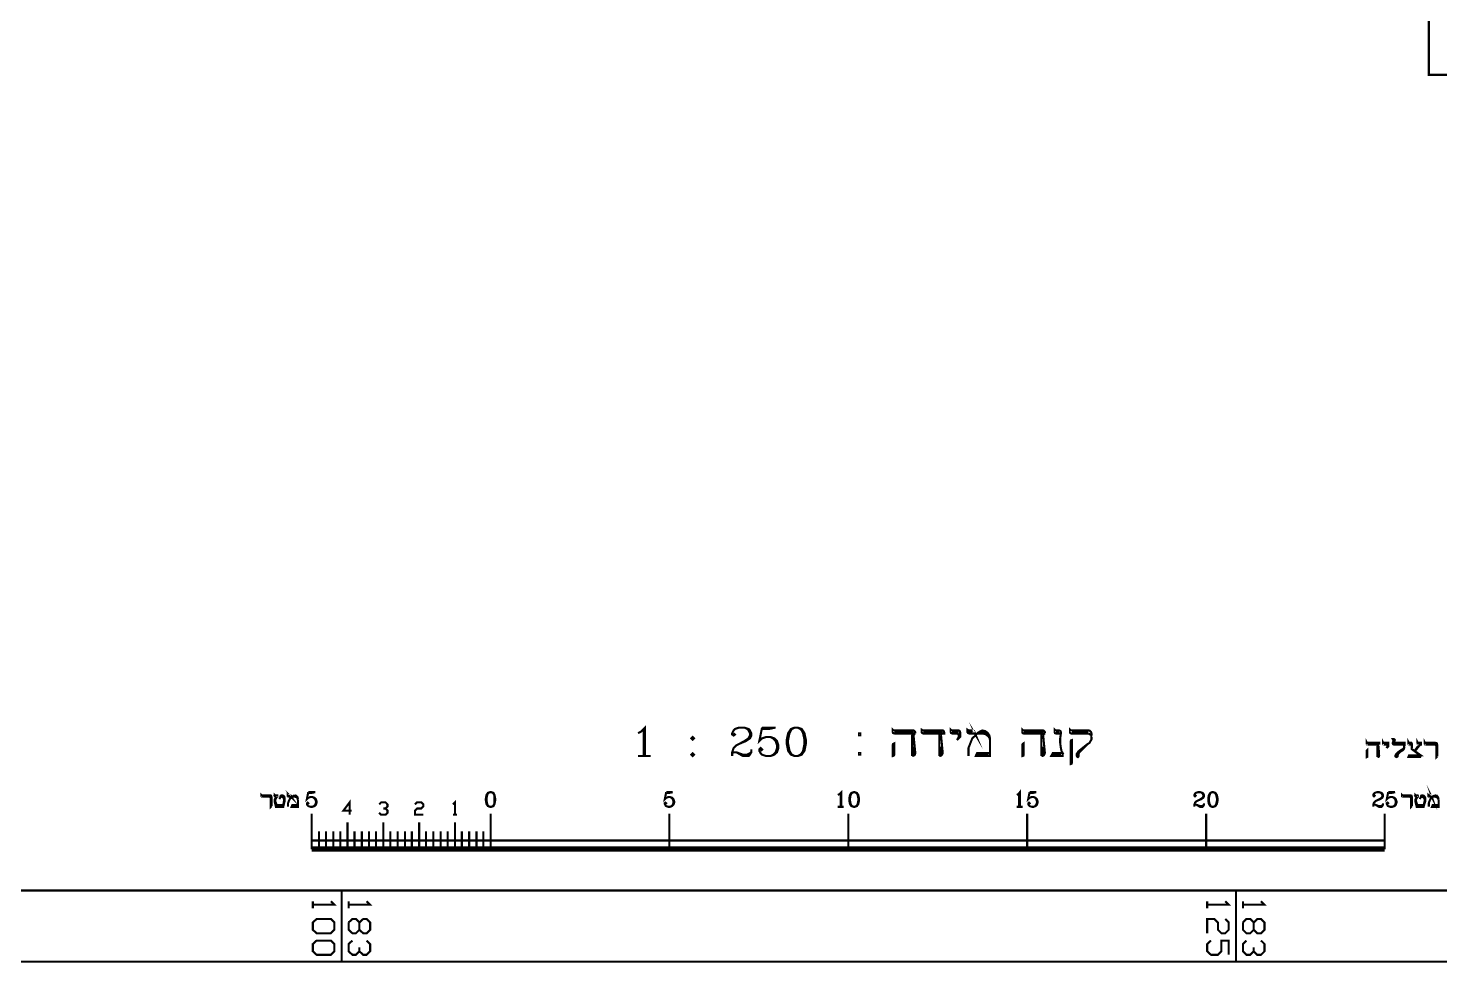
# Model space of a CAD drawing. Extents: x -6935 to 6681, y -4073 to 3778.
# Drawn here: x -902 to 3081, y -4073 to -1435 of the extents above; entities that cross this region are included whole.
import ezdxf

# ---------------------------------------------------------------- set-up
doc = ezdxf.new("R2010")
doc.units = 0
doc.header["$MEASUREMENT"] = 0

# ---------------------------------------------------------------- blocks, each defined once
blk = doc.blocks.new('Map')
at = {"color": 0, "const_width": 0.01}
for points in [[(17.923294, 0), (17.923294, 13.33501), (0, 13.33501), (0, 0), (17.923294, 0)], [(17.58166, 0.34169), (17.58166, 12.99331), (0.3433, 12.99331), (0.3433, 0.34169), (17.58166, 0.34169)], [(17.58166, 0.34169), (17.58166, 12.99331), (0.3433, 12.99331), (0.3433, 0.34169), (17.58166, 0.34169)], [(17.176657, 4.255), (17.176657, 8.61831), (11.75663, 8.61831), (11.75663, 4.255), (17.176657, 4.255)], [(9.58328, 1.08669), (9.5783, 1.095), (9.55166, 1.095), (9.54662, 1.09668), (9.5433, 1.10168), (9.5433, 1.11333), (9.5483, 1.11002), (9.56663, 1.11002), (9.57499, 1.10666), (9.5783, 1.09836), (9.58328, 1.08669)], [(8.22494, 1.07834), (8.21832, 1.07166), (8.22494, 1.065), (8.23162, 1.07166), (8.22494, 1.07834)], [(9.02995, 1.08669), (9.02995, 1.095), (9.02328, 1.095), (9.02328, 1.08669), (9.02995, 1.08669)], [(9.19331, 1.04834), (9.19331, 0.99333), (9.18995, 0.98833), (9.18496, 0.98665), (9.18496, 1.03998), (9.18664, 1.04502), (9.19331, 1.04834)], [(9.81333, 1.04834), (9.81333, 0.99333), (9.81164, 0.98833), (9.80664, 0.98665), (9.80664, 1.03998), (9.80827, 1.04502), (9.81333, 1.04834)], [(10.04498, 1.06337), (10.04498, 0.95502), (10.0433, 0.95004), (10.03831, 0.94834), (10.03831, 1.05501), (10.03999, 1.06169), (10.04498, 1.06337)], [(11.46164, 1.01665), (11.46164, 0.98334), (11.45828, 0.98166), (11.45828, 1.01166), (11.45996, 1.01502), (11.46164, 1.01665)], [(8.22494, 1), (8.21832, 0.99333), (8.22494, 0.98665), (8.23162, 0.99333), (8.22494, 1)], [(9.02995, 0.99333), (9.02995, 1.00168), (9.02328, 1.00168), (9.02328, 0.99333), (9.02995, 0.99333)], [(6.3017, 0.78836), (6.2983, 0.79166), (6.2866, 0.79166), (6.2849, 0.79334), (6.2833, 0.79502), (6.2833, 0.80002), (6.2849, 0.79834), (6.2933, 0.79834), (6.2983, 0.79666), (6.2983, 0.79334), (6.3017, 0.78836)], [(11.77166, 0.78836), (11.76998, 0.79166), (11.75831, 0.79166), (11.75495, 0.79334), (11.75495, 0.80002), (11.75663, 0.79834), (11.76498, 0.79834), (11.7683, 0.79666), (11.76998, 0.79334), (11.77166, 0.78836)], [(6.4033, 0.18837), (6.4216, 0.20502), (6.49, 0.20502), (6.5066, 0.18837), (6.5066, 0.15332), (6.49, 0.13666), (6.4216, 0.13666), (6.4033, 0.15332), (6.4033, 0.18837)], [(6.4033, 0.08501), (6.4216, 0.10168), (6.49, 0.10168), (6.5066, 0.08501), (6.5066, 0.05002), (6.49, 0.03332), (6.4216, 0.03332), (6.4033, 0.05002), (6.4033, 0.08501)]]:
    blk.add_lwpolyline(points, close=True, dxfattribs=at)
for points in [[(7.9633, 1.09668), (7.9766, 1.10336), (7.9966, 1.12332), (7.9966, 0.98665)], [(7.99, 1.1167), (7.99, 0.98665)], [(8.42162, 1.09668), (8.42828, 1.09001), (8.42162, 1.08501), (8.41499, 1.09001), (8.41499, 1.09668), (8.42162, 1.11002), (8.42828, 1.1167), (8.44831, 1.12332), (8.47331, 1.12332), (8.49328, 1.1167), (8.49995, 1.11002), (8.50663, 1.09668), (8.50663, 1.08501), (8.49995, 1.07166), (8.47999, 1.05832), (8.44831, 1.04502), (8.43496, 1.03836), (8.42162, 1.02501), (8.41499, 1.005), (8.41499, 0.98665)], [(8.47331, 1.12332), (8.4866, 1.1167), (8.49328, 1.11002), (8.49995, 1.09668), (8.49995, 1.08501), (8.49328, 1.07166), (8.47331, 1.05832), (8.44831, 1.04502)], [(8.55827, 1.12332), (8.54498, 1.05832), (8.55827, 1.07166), (8.5783, 1.07834), (8.59831, 1.07834), (8.61666, 1.07166), (8.62995, 1.05832), (8.63662, 1.03836), (8.63662, 1.02501), (8.62995, 1.005), (8.61666, 0.99333), (8.59831, 0.98665), (8.5783, 0.98665), (8.55827, 0.99333), (8.55166, 1), (8.54498, 1.01166), (8.54498, 1.01834), (8.55166, 1.02501), (8.55827, 1.01834), (8.55166, 1.01166)], [(8.55827, 1.12332), (8.62332, 1.12332)], [(8.55827, 1.1167), (8.59164, 1.1167), (8.62332, 1.12332)], [(8.59831, 1.07834), (8.6116, 1.07166), (8.62332, 1.05832), (8.62995, 1.03836), (8.62995, 1.02501), (8.62332, 1.005), (8.6116, 0.99333), (8.59831, 0.98665)], [(8.71496, 1.12332), (8.69662, 1.1167), (8.68327, 1.09668), (8.67666, 1.065), (8.67666, 1.04502), (8.68327, 1.01166), (8.69662, 0.99333), (8.71496, 0.98665), (8.72831, 0.98665), (8.74832, 0.99333), (8.76162, 1.01166), (8.7683, 1.04502), (8.7683, 1.065), (8.76162, 1.09668), (8.74832, 1.1167), (8.72831, 1.12332), (8.71496, 1.12332), (8.70162, 1.1167), (8.69662, 1.11002), (8.68995, 1.09668), (8.68327, 1.065), (8.68327, 1.04502), (8.68995, 1.01166), (8.69662, 1), (8.70162, 0.99333), (8.71496, 0.98665)], [(8.72831, 0.98665), (8.74166, 0.99333), (8.74832, 1), (8.75495, 1.01166), (8.76162, 1.04502), (8.76162, 1.065), (8.75495, 1.09668), (8.74832, 1.11002), (8.74166, 1.1167), (8.72831, 1.12332)], [(9.27827, 0.98665), (9.27827, 1.08669), (9.28164, 1.095), (9.19331, 1.095), (9.18664, 1.09668), (9.18496, 1.10168), (9.18496, 1.11333), (9.18833, 1.11002), (9.28495, 1.11002), (9.28999, 1.10666), (9.2933, 1.10168), (9.2933, 1.095)], [(9.28495, 1.10168), (9.19331, 1.10168)], [(9.28495, 1.08669), (9.2933, 1.00168), (9.29162, 0.99333), (9.28495, 0.98833), (9.27827, 0.98665)], [(9.28495, 1.08669), (9.28831, 1.09169), (9.2933, 1.095)], [(9.40832, 0.98665), (9.40832, 1.08669), (9.41331, 1.095), (9.33166, 1.095), (9.32662, 1.09668), (9.32331, 1.10168), (9.32331, 1.11333), (9.3283, 1.11002), (9.42498, 1.11002), (9.42996, 1.10666), (9.43164, 1.10168), (9.43164, 1.095), (9.42498, 1.095)], [(9.42498, 1.10168), (9.33166, 1.10168)], [(9.41662, 1.08669), (9.42498, 1.00168), (9.42162, 0.99333), (9.41662, 0.98833), (9.40832, 0.98665)], [(9.41662, 1.08669), (9.4183, 1.09169), (9.42498, 1.095)], [(9.49328, 1.095), (9.46995, 1.095), (9.46496, 1.09668), (9.46328, 1.10168), (9.46328, 1.11333), (9.46664, 1.11002), (9.50163, 1.11002), (9.50663, 1.10666), (9.50831, 1.10168), (9.50831, 1.07834), (9.49328, 1.06337)], [(9.50163, 1.10168), (9.46995, 1.10168)], [(9.49328, 1.095), (9.49995, 1.09169), (9.50163, 1.08669)], [(9.49328, 1.06337), (9.50163, 1.07834), (9.50163, 1.08669)], [(9.61328, 1.11002), (9.59332, 1.09836), (9.58996, 1.095), (9.58328, 1.08669), (9.56663, 1.07166), (9.55996, 1.05501), (9.5483, 1.02501), (9.5483, 0.98665)], [(9.56663, 1.10168), (9.5483, 1.10168)], [(9.61666, 1.095), (9.58996, 1.095)], [(9.60499, 1.10168), (9.63998, 1.095)], [(9.61328, 1.11002), (9.62831, 1.10666), (9.63998, 1.09836), (9.64828, 1.08669), (9.65164, 1.07166)], [(9.61666, 1.095), (9.62995, 1.09169), (9.6416, 1.08333), (9.64996, 1.07334), (9.65164, 1.06001)], [(9.89828, 0.98665), (9.89828, 1.08669), (9.90327, 1.095), (9.81333, 1.095), (9.80827, 1.09668), (9.80664, 1.10168), (9.80664, 1.11333), (9.80996, 1.11002), (9.90664, 1.11002), (9.91163, 1.10666), (9.91499, 1.10168), (9.91499, 1.095)], [(9.90664, 1.10168), (9.81333, 1.10168)], [(9.90664, 1.08669), (9.91499, 1.00168), (9.91163, 0.99333), (9.90664, 0.98833), (9.89828, 0.98665)], [(9.90664, 1.08669), (9.90832, 1.09169), (9.91499, 1.095)], [(9.99995, 0.99832), (9.99995, 0.98665), (9.94494, 0.98665), (9.9533, 1.00168), (9.99995, 1.00168), (9.99496, 1.01004), (9.99166, 1.02501), (9.98828, 1.04834), (9.98828, 1.07166), (9.99166, 1.095), (9.96832, 1.095), (9.96328, 1.09668), (9.96164, 1.10168), (9.96164, 1.11333), (9.96496, 1.11002), (9.9833, 1.11002), (9.98998, 1.10666), (9.99166, 1.10168), (9.99166, 1.095)], [(9.9833, 1.10168), (9.96832, 1.10168)], [(10.12332, 1.095), (10.04162, 1.095), (10.03663, 1.09668), (10.03495, 1.10168), (10.03495, 1.11333), (10.03831, 1.11002), (10.12332, 1.11002), (10.12995, 1.10834), (10.13662, 1.10168), (10.1383, 1.095), (10.1383, 1.08669)], [(10.12332, 1.10168), (10.04498, 1.10168)], [(10.11828, 1.04334), (10.07998, 1.005), (10.07662, 0.99832), (10.07662, 0.98665), (10.07499, 0.98334), (10.07331, 0.98166), (10.06994, 0.98334), (10.06831, 0.98665), (10.06831, 0.99832), (10.07331, 1.005), (10.07662, 1.01004), (10.11828, 1.04334), (10.12663, 1.04834), (10.12995, 1.0517), (10.1383, 1.06668), (10.1383, 1.07834)], [(10.12332, 1.095), (10.12995, 1.09169), (10.13662, 1.08669), (10.1383, 1.07834)], [(8.43496, 1.005), (8.46664, 0.98665), (8.49328, 0.98665), (8.49995, 0.99333), (8.50663, 1.005), (8.50663, 1.01834)], [(9.28495, 0.99333), (9.28495, 1.03168)], [(9.41662, 0.99333), (9.41662, 1.03168)], [(9.65164, 1.00168), (9.65164, 0.98665), (9.58328, 0.98665), (9.58996, 1.00168), (9.65164, 1.00168), (9.65164, 1.06001)], [(9.65164, 1.06337), (9.65164, 1.07166)], [(9.90664, 0.99333), (9.90664, 1.03168)], [(11.50999, 0.98166), (11.50999, 1.03836), (11.51162, 1.04166), (11.46164, 1.04166), (11.45996, 1.04334), (11.45828, 1.04666), (11.45828, 1.05333), (11.45996, 1.05002), (11.5183, 1.05002), (11.5183, 1.04166)], [(11.51498, 1.04666), (11.46164, 1.04666)], [(11.51498, 1.03836), (11.5183, 0.99001), (11.5166, 0.98334), (11.50999, 0.98166)], [(11.51498, 1.03836), (11.51498, 1.04166), (11.5183, 1.04166)], [(11.55328, 1.04166), (11.53999, 1.04166), (11.53831, 1.04334), (11.53663, 1.04666), (11.53663, 1.05333), (11.53831, 1.05002), (11.56164, 1.05002), (11.56164, 1.03337), (11.55328, 1.02501)], [(11.55827, 1.04666), (11.53999, 1.04666)], [(11.55328, 1.04166), (11.55664, 1.04166), (11.55827, 1.03836)], [(11.55328, 1.02501), (11.55827, 1.03337), (11.55827, 1.03836)], [(11.62995, 1.04166), (11.58828, 1.04166), (11.58496, 1.04334), (11.58328, 1.04666), (11.58328, 1.05002), (11.58828, 1.06337), (11.58496, 1.065), (11.58328, 1.06836), (11.58828, 1.06836), (11.59164, 1.06668), (11.59332, 1.06337), (11.58828, 1.05002), (11.63998, 1.05002), (11.63998, 1.035)], [(11.63662, 1.04666), (11.58828, 1.04666)], [(11.63998, 1.03168), (11.6383, 1.02501), (11.63662, 1.02002), (11.62995, 1.01334), (11.61828, 1.00668), (11.61666, 1.005), (11.60998, 0.99832), (11.6083, 0.99501), (11.60662, 0.98502), (11.60499, 0.98334), (11.60163, 0.98166), (11.59831, 0.98334), (11.59663, 0.98502), (11.59663, 0.99001), (11.59994, 0.99669), (11.60662, 1.00336), (11.62495, 1.01665), (11.62995, 1.01834), (11.63662, 1.02501), (11.6383, 1.02832), (11.6383, 1.03337)], [(11.62995, 1.04166), (11.63662, 1.03998), (11.6383, 1.03337)], [(11.71832, 0.99001), (11.71496, 0.98166), (11.65832, 0.98166), (11.66163, 0.99001), (11.71832, 0.99001), (11.68995, 1.01004), (11.71496, 1.04166), (11.71832, 1.04166), (11.71832, 1.04666)], [(11.70666, 1.04166), (11.70996, 1.04166), (11.68832, 1.01166), (11.67498, 1.02002), (11.6733, 1.04166), (11.66163, 1.04166), (11.65995, 1.04334), (11.65832, 1.04666), (11.65832, 1.05333), (11.65995, 1.05002), (11.6733, 1.05002), (11.67498, 1.04666), (11.67498, 1.02501)], [(11.67162, 1.04666), (11.66163, 1.04666)], [(11.71496, 0.99001), (11.67498, 1.02002)], [(11.71496, 1.05002), (11.7033, 1.05002), (11.70162, 1.05333), (11.70162, 1.04666)], [(11.70666, 1.04166), (11.7033, 1.04334), (11.70162, 1.04666)], [(11.70666, 1.04666), (11.71496, 1.04666)], [(11.71496, 1.05002), (11.71832, 1.05002), (11.71832, 1.04666)], [(11.78332, 1.04166), (11.73998, 1.04166), (11.73828, 1.04334), (11.7366, 1.04666), (11.7366, 1.05333), (11.73828, 1.05002), (11.78831, 1.05002), (11.79498, 1.04834), (11.79662, 1.04166), (11.79662, 0.98502)], [(11.7933, 1.04666), (11.73998, 1.04666)], [(11.78332, 1.04166), (11.78999, 1.03998), (11.7933, 1.03337)], [(11.79662, 0.98502), (11.7933, 0.98166), (11.7933, 1.03337)], [(7.9633, 0.98665), (8.0233, 0.98665)], [(8.41499, 1), (8.42162, 1.005), (8.43496, 1.005), (8.46664, 0.99333), (8.4866, 0.99333), (8.49995, 1), (8.50663, 1.005)], [(9.64498, 0.99333), (9.58996, 0.99333)], [(9.99166, 0.99333), (9.9533, 0.99333)], [(11.51498, 0.98502), (11.51498, 1.00668)], [(11.60163, 0.98502), (11.60662, 0.99832)], [(11.71496, 0.98502), (11.66163, 0.98502)], [(6.2483, 0.79166), (6.2499, 0.79666), (6.255, 0.79834), (6.2616, 0.79666), (6.2666, 0.79166), (6.2683, 0.785), (6.2683, 0.7717), (6.2616, 0.74333), (6.2266, 0.74333), (6.22, 0.77002), (6.22, 0.77669), (6.2249, 0.78668), (6.2249, 0.78998), (6.2233, 0.79166), (6.2216, 0.79334), (6.22, 0.79502), (6.22, 0.80002), (6.2216, 0.79834), (6.2333, 0.79834), (6.2333, 0.79166), (6.23, 0.79166), (6.2233, 0.77669), (6.2233, 0.77002), (6.23, 0.75168), (6.2616, 0.75168), (6.265, 0.7717), (6.265, 0.77832)], [(6.3816, 0.81337), (6.3749, 0.78), (6.3816, 0.78668), (6.3916, 0.78998), (6.4016, 0.78998), (6.4116, 0.78668), (6.4183, 0.78), (6.4216, 0.77002), (6.4216, 0.76334), (6.4183, 0.75336), (6.4116, 0.74669), (6.4016, 0.74333), (6.3916, 0.74333), (6.3816, 0.74669), (6.3783, 0.75), (6.3749, 0.75668), (6.3749, 0.76004), (6.3783, 0.76334), (6.3816, 0.76004), (6.3783, 0.75668)], [(6.3816, 0.81337), (6.415, 0.81337)], [(6.3816, 0.81001), (6.3983, 0.81001), (6.415, 0.81337)], [(7.2533, 0.81337), (7.2433, 0.81001), (7.2366, 0.80002), (7.2333, 0.78337), (7.2333, 0.77333), (7.2366, 0.75668), (7.2433, 0.74669), (7.2533, 0.74333), (7.26, 0.74333), (7.27, 0.74669), (7.275, 0.75668), (7.2783, 0.77333), (7.2783, 0.78337), (7.275, 0.80002), (7.27, 0.81001), (7.26, 0.81337), (7.2533, 0.81337), (7.2466, 0.81001), (7.2433, 0.80669), (7.24, 0.80002), (7.2366, 0.78337), (7.2366, 0.77333), (7.24, 0.75668), (7.2433, 0.75), (7.2466, 0.74669), (7.2533, 0.74333)], [(7.26, 0.74333), (7.2666, 0.74669), (7.27, 0.75), (7.2733, 0.75668), (7.275, 0.77333), (7.275, 0.78337), (7.2733, 0.80002), (7.27, 0.80669), (7.2666, 0.81001), (7.26, 0.81337)], [(8.09831, 0.81337), (8.09164, 0.78), (8.09831, 0.78668), (8.1083, 0.78998), (8.11666, 0.78998), (8.12663, 0.78668), (8.13331, 0.78), (8.13662, 0.77002), (8.13662, 0.76334), (8.13331, 0.75336), (8.12663, 0.74669), (8.11666, 0.74333), (8.1083, 0.74333), (8.09831, 0.74669), (8.09495, 0.75), (8.09164, 0.75668), (8.09164, 0.76004), (8.09495, 0.76334), (8.09831, 0.76004), (8.09495, 0.75668)], [(8.09831, 0.81337), (8.12995, 0.81337)], [(8.09831, 0.81001), (8.11328, 0.81001), (8.12995, 0.81337)], [(8.92162, 0.80002), (8.92828, 0.80333), (8.93833, 0.81337), (8.93833, 0.74333)], [(8.93496, 0.81001), (8.93496, 0.74333)], [(8.99664, 0.81337), (8.9866, 0.81001), (8.97999, 0.80002), (8.97663, 0.78337), (8.97663, 0.77333), (8.97999, 0.75668), (8.9866, 0.74669), (8.99664, 0.74333), (9.00331, 0.74333), (9.0133, 0.74669), (9.01998, 0.75668), (9.02328, 0.77333), (9.02328, 0.78337), (9.01998, 0.80002), (9.0133, 0.81001), (9.00331, 0.81337), (8.99664, 0.81337), (8.98998, 0.81001), (8.9866, 0.80669), (8.9833, 0.80002), (8.97999, 0.78337), (8.97999, 0.77333), (8.9833, 0.75668), (8.9866, 0.75), (8.98998, 0.74669), (8.99664, 0.74333)], [(9.00331, 0.74333), (9.00999, 0.74669), (9.0133, 0.75), (9.0166, 0.75668), (9.01998, 0.77333), (9.01998, 0.78337), (9.0166, 0.80002), (9.0133, 0.80669), (9.00999, 0.81001), (9.00331, 0.81337)], [(9.77995, 0.80002), (9.78663, 0.80333), (9.79498, 0.81337), (9.79498, 0.74333)], [(9.79162, 0.81001), (9.79162, 0.74333)], [(9.84164, 0.81337), (9.83496, 0.78), (9.84164, 0.78668), (9.85163, 0.78998), (9.8616, 0.78998), (9.86996, 0.78668), (9.87663, 0.78), (9.87995, 0.77002), (9.87995, 0.76334), (9.87663, 0.75336), (9.86996, 0.74669), (9.8616, 0.74333), (9.85163, 0.74333), (9.84164, 0.74669), (9.83828, 0.75), (9.83496, 0.75668), (9.83496, 0.76004), (9.83828, 0.76334), (9.84164, 0.76004), (9.83828, 0.75668)], [(9.84164, 0.81337), (9.87332, 0.81337)], [(9.84164, 0.81001), (9.8583, 0.81001), (9.87332, 0.81337)], [(10.63499, 0.80002), (10.6383, 0.79666), (10.63499, 0.79334), (10.63163, 0.79666), (10.63163, 0.80002), (10.63499, 0.80669), (10.6383, 0.81001), (10.64828, 0.81337), (10.66163, 0.81337), (10.67162, 0.81001), (10.67498, 0.80669), (10.67828, 0.80002), (10.67828, 0.79334), (10.67498, 0.78668), (10.66499, 0.78), (10.64828, 0.77333), (10.6416, 0.77002), (10.63499, 0.76334), (10.63163, 0.75336), (10.63163, 0.74333)], [(10.66163, 0.81337), (10.6683, 0.81001), (10.67162, 0.80669), (10.67498, 0.80002), (10.67498, 0.79334), (10.67162, 0.78668), (10.66163, 0.78), (10.64828, 0.77333)], [(10.71664, 0.81337), (10.70828, 0.81001), (10.70162, 0.80002), (10.69831, 0.78337), (10.69831, 0.77333), (10.70162, 0.75668), (10.70828, 0.74669), (10.71664, 0.74333), (10.72331, 0.74333), (10.7333, 0.74669), (10.73998, 0.75668), (10.74328, 0.77333), (10.74328, 0.78337), (10.73998, 0.80002), (10.7333, 0.81001), (10.72331, 0.81337), (10.71664, 0.81337), (10.70996, 0.81001), (10.70828, 0.80669), (10.70498, 0.80002), (10.70162, 0.78337), (10.70162, 0.77333), (10.70498, 0.75668), (10.70828, 0.75), (10.70996, 0.74669), (10.71664, 0.74333)], [(10.72331, 0.74333), (10.72999, 0.74669), (10.7333, 0.75), (10.7366, 0.75668), (10.73998, 0.77333), (10.73998, 0.78337), (10.7366, 0.80002), (10.7333, 0.80669), (10.72999, 0.81001), (10.72331, 0.81337)], [(11.49328, 0.80002), (11.49664, 0.79666), (11.49328, 0.79334), (11.48998, 0.79666), (11.48998, 0.80002), (11.49328, 0.80669), (11.49664, 0.81001), (11.50663, 0.81337), (11.51998, 0.81337), (11.52995, 0.81001), (11.53332, 0.80669), (11.53663, 0.80002), (11.53663, 0.79334), (11.53332, 0.78668), (11.52328, 0.78), (11.50663, 0.77333), (11.49995, 0.77002), (11.49328, 0.76334), (11.48998, 0.75336), (11.48998, 0.74333)], [(11.51998, 0.81337), (11.52664, 0.81001), (11.52995, 0.80669), (11.53332, 0.80002), (11.53332, 0.79334), (11.52995, 0.78668), (11.51998, 0.78), (11.50663, 0.77333)], [(11.56164, 0.81337), (11.55496, 0.78), (11.56164, 0.78668), (11.57162, 0.78998), (11.58166, 0.78998), (11.59164, 0.78668), (11.59831, 0.78), (11.60163, 0.77002), (11.60163, 0.76334), (11.59831, 0.75336), (11.59164, 0.74669), (11.58166, 0.74333), (11.57162, 0.74333), (11.56164, 0.74669), (11.55827, 0.75), (11.55496, 0.75668), (11.55496, 0.76004), (11.55827, 0.76334), (11.56164, 0.76004), (11.55827, 0.75668)], [(11.56164, 0.81337), (11.59495, 0.81337)], [(11.56164, 0.81001), (11.5783, 0.81001), (11.59495, 0.81337)], [(6.1949, 0.79166), (6.1599, 0.79166), (6.1583, 0.79334), (6.1566, 0.79502), (6.1566, 0.80002), (6.1583, 0.79834), (6.1983, 0.79834), (6.2033, 0.79666), (6.205, 0.79166), (6.205, 0.74669)], [(6.2016, 0.79502), (6.1599, 0.79502)], [(6.1949, 0.79166), (6.2, 0.78998), (6.2016, 0.785)], [(6.205, 0.74669), (6.2016, 0.74333), (6.2016, 0.785)], [(6.23, 0.79502), (6.2233, 0.79502), (6.2266, 0.79166)], [(6.2249, 0.76166), (6.2283, 0.74669), (6.26, 0.74669)], [(6.2433, 0.78), (6.2499, 0.79502), (6.255, 0.79502), (6.2633, 0.78836), (6.265, 0.78337)], [(6.2483, 0.78836), (6.2483, 0.79166), (6.2516, 0.79166)], [(6.2516, 0.79166), (6.2583, 0.78998), (6.2633, 0.785), (6.265, 0.77832)], [(6.315, 0.79834), (6.3066, 0.79334), (6.305, 0.79166), (6.3017, 0.78836), (6.2933, 0.78168), (6.29, 0.77501), (6.2849, 0.76166), (6.2849, 0.74333)], [(6.2933, 0.79502), (6.2849, 0.79502)], [(6.3317, 0.75168), (6.3317, 0.74333), (6.3017, 0.74333), (6.305, 0.75168), (6.3317, 0.75168), (6.3317, 0.77669)], [(6.3166, 0.79166), (6.305, 0.79166)], [(6.3283, 0.74669), (6.305, 0.74669)], [(6.3116, 0.79502), (6.3266, 0.79166)], [(6.315, 0.79834), (6.3233, 0.79666), (6.33, 0.78998), (6.3317, 0.78168)], [(6.3166, 0.79166), (6.3233, 0.78998), (6.33, 0.785), (6.3317, 0.77669)], [(6.3317, 0.77832), (6.3317, 0.78168)], [(6.4016, 0.78998), (6.4083, 0.78668), (6.415, 0.78), (6.4183, 0.77002), (6.4183, 0.76334), (6.415, 0.75336), (6.4083, 0.74669), (6.4016, 0.74333)], [(6.59, 0.72498), (6.55, 0.72498), (6.58, 0.76502), (6.58, 0.70502)], [(6.7216, 0.755), (6.7316, 0.76502), (6.7516, 0.76502), (6.7616, 0.755), (6.7616, 0.74501), (6.7516, 0.73502), (6.7417, 0.73502)], [(6.8933, 0.755), (6.9033, 0.76502), (6.9233, 0.76502), (6.9333, 0.755), (6.9333, 0.74501), (6.9233, 0.73502), (6.9033, 0.73502), (6.8933, 0.72498), (6.8933, 0.70502), (6.9333, 0.70502)], [(7.075, 0.755), (7.085, 0.76502), (7.085, 0.70502)], [(8.11666, 0.78998), (8.12332, 0.78668), (8.12995, 0.78), (8.13331, 0.77002), (8.13331, 0.76334), (8.12995, 0.75336), (8.12332, 0.74669), (8.11666, 0.74333)], [(8.92162, 0.74333), (8.94999, 0.74333)], [(9.77995, 0.74333), (9.80827, 0.74333)], [(9.8616, 0.78998), (9.86828, 0.78668), (9.87332, 0.78), (9.87663, 0.77002), (9.87663, 0.76334), (9.87332, 0.75336), (9.86828, 0.74669), (9.8616, 0.74333)], [(10.63163, 0.75), (10.63499, 0.75336), (10.6416, 0.75336), (10.65832, 0.74669), (10.6683, 0.74669), (10.67498, 0.75), (10.67828, 0.75336)], [(10.6416, 0.75336), (10.65832, 0.74333), (10.67162, 0.74333), (10.67498, 0.74669), (10.67828, 0.75336), (10.67828, 0.76004)], [(11.48998, 0.75), (11.49328, 0.75336), (11.49995, 0.75336), (11.5166, 0.74669), (11.52664, 0.74669), (11.53332, 0.75), (11.53663, 0.75336)], [(11.49995, 0.75336), (11.5166, 0.74333), (11.52995, 0.74333), (11.53332, 0.74669), (11.53663, 0.75336), (11.53663, 0.76004)], [(11.58166, 0.78998), (11.58828, 0.78668), (11.59495, 0.78), (11.59831, 0.77002), (11.59831, 0.76334), (11.59495, 0.75336), (11.58828, 0.74669), (11.58166, 0.74333)], [(11.66499, 0.79166), (11.63163, 0.79166), (11.62831, 0.79334), (11.62831, 0.80002), (11.62995, 0.79834), (11.6683, 0.79834), (11.6733, 0.79666), (11.67498, 0.79166), (11.67498, 0.74669)], [(11.67162, 0.79502), (11.63163, 0.79502)], [(11.66499, 0.79166), (11.66998, 0.78998), (11.67162, 0.785)], [(11.67498, 0.74669), (11.67162, 0.74333), (11.67162, 0.785)], [(11.70162, 0.79502), (11.69494, 0.79502), (11.69831, 0.79166)], [(11.71832, 0.79166), (11.71995, 0.79666), (11.72494, 0.79834), (11.73162, 0.79666), (11.7366, 0.79166), (11.73998, 0.785), (11.73998, 0.7717), (11.73162, 0.74333), (11.69831, 0.74333), (11.69163, 0.77002), (11.69163, 0.77669), (11.69662, 0.78668), (11.69662, 0.78998), (11.69494, 0.79166), (11.69163, 0.79334), (11.69163, 0.80002), (11.69331, 0.79834), (11.7033, 0.79834), (11.70498, 0.79502), (11.70498, 0.79166), (11.70162, 0.79166), (11.69494, 0.77669), (11.69494, 0.77002), (11.70162, 0.75168), (11.73162, 0.75168), (11.7366, 0.7717), (11.7366, 0.77832)], [(11.69662, 0.76166), (11.69999, 0.74669), (11.72999, 0.74669)], [(11.71328, 0.78), (11.71995, 0.79502), (11.72494, 0.79502), (11.7333, 0.78836), (11.7366, 0.78337)], [(11.71832, 0.78836), (11.71995, 0.79166), (11.72163, 0.79166)], [(11.72163, 0.79166), (11.72831, 0.78998), (11.7333, 0.785), (11.7366, 0.77832)], [(11.78495, 0.79834), (11.77664, 0.79334), (11.77496, 0.79166), (11.77166, 0.78836), (11.76498, 0.78168), (11.76162, 0.77501), (11.75663, 0.76166), (11.75663, 0.74333)], [(11.76498, 0.79502), (11.75663, 0.79502)], [(11.80328, 0.75168), (11.80328, 0.74333), (11.77166, 0.74333), (11.77496, 0.75168), (11.80328, 0.75168), (11.80328, 0.77669)], [(11.78663, 0.79166), (11.77496, 0.79166)], [(11.79998, 0.74669), (11.77496, 0.74669)], [(11.78164, 0.79502), (11.7983, 0.79166)], [(11.78495, 0.79834), (11.79498, 0.79666), (11.79998, 0.78998), (11.80328, 0.78168)], [(11.78663, 0.79166), (11.79498, 0.78998), (11.79998, 0.785), (11.80328, 0.77669)], [(11.80328, 0.77832), (11.80328, 0.78168)], [(6.3983, 0.53998), (6.3983, 0.71001)], [(6.7516, 0.73502), (6.7616, 0.72498), (6.7616, 0.71501), (6.7516, 0.70502), (6.7316, 0.70502), (6.7216, 0.71501)], [(7.075, 0.70502), (7.095, 0.70502)], [(7.2566, 0.53998), (7.2566, 0.71001)], [(8.11328, 0.53998), (8.11328, 0.71001)], [(8.97163, 0.53998), (8.97163, 0.71001)], [(9.82998, 0.53998), (9.82998, 0.71001)], [(10.68833, 0.53337), (10.68833, 0.71001)], [(11.54498, 0.53998), (11.54498, 0.71001)], [(6.4333, 0.53998), (6.4333, 0.625)], [(6.4666, 0.53998), (6.4666, 0.625)], [(6.5016, 0.53998), (6.5016, 0.625)], [(6.5349, 0.53998), (6.5349, 0.625)], [(6.5699, 0.58165), (6.5699, 0.66834)], [(6.5699, 0.53998), (6.5699, 0.625)], [(6.6033, 0.53998), (6.6033, 0.625)], [(6.6383, 0.53998), (6.6383, 0.625)], [(6.6733, 0.53998), (6.6733, 0.625)], [(6.7067, 0.53998), (6.7067, 0.625)], [(6.7417, 0.58165), (6.7417, 0.66834)], [(6.7417, 0.53998), (6.7417, 0.625)], [(6.775, 0.53998), (6.775, 0.625)], [(6.81, 0.53998), (6.81, 0.625)], [(6.845, 0.53998), (6.845, 0.625)], [(6.8783, 0.53998), (6.8783, 0.625)], [(6.9133, 0.58165), (6.9133, 0.66834)], [(6.9133, 0.53998), (6.9133, 0.625)], [(6.9466, 0.53998), (6.9466, 0.625)], [(6.9816, 0.53998), (6.9816, 0.625)], [(7.0166, 0.53998), (7.0166, 0.625)], [(7.05, 0.53998), (7.05, 0.625)], [(7.085, 0.58165), (7.085, 0.66834)], [(7.085, 0.53998), (7.085, 0.625)], [(7.1183, 0.53998), (7.1183, 0.625)], [(7.1533, 0.53998), (7.1533, 0.625)], [(7.1883, 0.53998), (7.1883, 0.625)], [(7.2216, 0.53998), (7.2216, 0.625)], [(6.3983, 0.58165), (11.54498, 0.58165)], [(6.3983, 0.54834), (11.54498, 0.54834)], [(6.3983, 0.53998), (11.54498, 0.53998)], [(6.3983, 0.53337), (11.54498, 0.53337)], [(6.5416, 0), (6.5416, 0.34169)], [(10.83166, 0), (10.83166, 0.34169)], [(6.49, 0.28998), (6.5066, 0.27333), (6.4033, 0.27333)], [(6.4033, 0.28998), (6.4033, 0.25668)], [(6.6616, 0.28998), (6.6783, 0.27333), (6.575, 0.27333)], [(6.575, 0.28998), (6.575, 0.25668)], [(10.77995, 0.28998), (10.79662, 0.27333), (10.69331, 0.27333)], [(10.69331, 0.28998), (10.69331, 0.25668)], [(10.95162, 0.28998), (10.96832, 0.27333), (10.86498, 0.27333)], [(10.86498, 0.28998), (10.86498, 0.25668)], [(6.575, 0.18837), (6.5933, 0.20502), (6.61, 0.20502), (6.6266, 0.18837), (6.6266, 0.15332), (6.645, 0.13666), (6.6616, 0.13666), (6.6783, 0.15332), (6.6783, 0.18837), (6.6616, 0.20502), (6.645, 0.20502), (6.6266, 0.18837)], [(10.77995, 0.20502), (10.79662, 0.18837), (10.79662, 0.15332), (10.77995, 0.13666), (10.76162, 0.13666), (10.74496, 0.15332), (10.74496, 0.18837), (10.72831, 0.20502), (10.69331, 0.20502), (10.69331, 0.13666)], [(10.86498, 0.18837), (10.88163, 0.20502), (10.89996, 0.20502), (10.91662, 0.18837), (10.91662, 0.15332), (10.93327, 0.13666), (10.95162, 0.13666), (10.96832, 0.15332), (10.96832, 0.18837), (10.95162, 0.20502), (10.93327, 0.20502), (10.91662, 0.18837)], [(6.6266, 0.15332), (6.61, 0.13666), (6.5933, 0.13666), (6.575, 0.15332), (6.575, 0.18837)], [(10.91662, 0.15332), (10.89996, 0.13666), (10.88163, 0.13666), (10.86498, 0.15332), (10.86498, 0.18837)], [(6.6266, 0.05002), (6.61, 0.03332), (6.5933, 0.03332), (6.575, 0.05002), (6.575, 0.08501), (6.5933, 0.10168)], [(6.6616, 0.10168), (6.6783, 0.08501), (6.6783, 0.05002), (6.6616, 0.03332), (6.645, 0.03332), (6.6266, 0.05002), (6.6266, 0.06836)], [(10.71164, 0.10168), (10.69331, 0.08501), (10.69331, 0.05002), (10.71164, 0.03332), (10.74496, 0.03332), (10.76162, 0.05002), (10.76162, 0.10168), (10.79662, 0.10168), (10.79662, 0.03332)], [(10.91662, 0.05002), (10.89996, 0.03332), (10.88163, 0.03332), (10.86498, 0.05002), (10.86498, 0.08501), (10.88163, 0.10168)], [(10.95162, 0.10168), (10.96832, 0.08501), (10.96832, 0.05002), (10.95162, 0.03332), (10.93327, 0.03332), (10.91662, 0.05002), (10.91662, 0.06836)]]:
    blk.add_lwpolyline(points, dxfattribs=at)

msp = doc.modelspace()

# ---------------------------------------------------------------- block references
at = {"linetype": 'ByBlock', "xscale": 588.2508833876793, "yscale": 588.2508833876793, "zscale": 588.2508833876793}
msp.add_blockref('Map', (-3865.5, -4069.7), dxfattribs=at)

doc.saveas('drawing.dxf')
